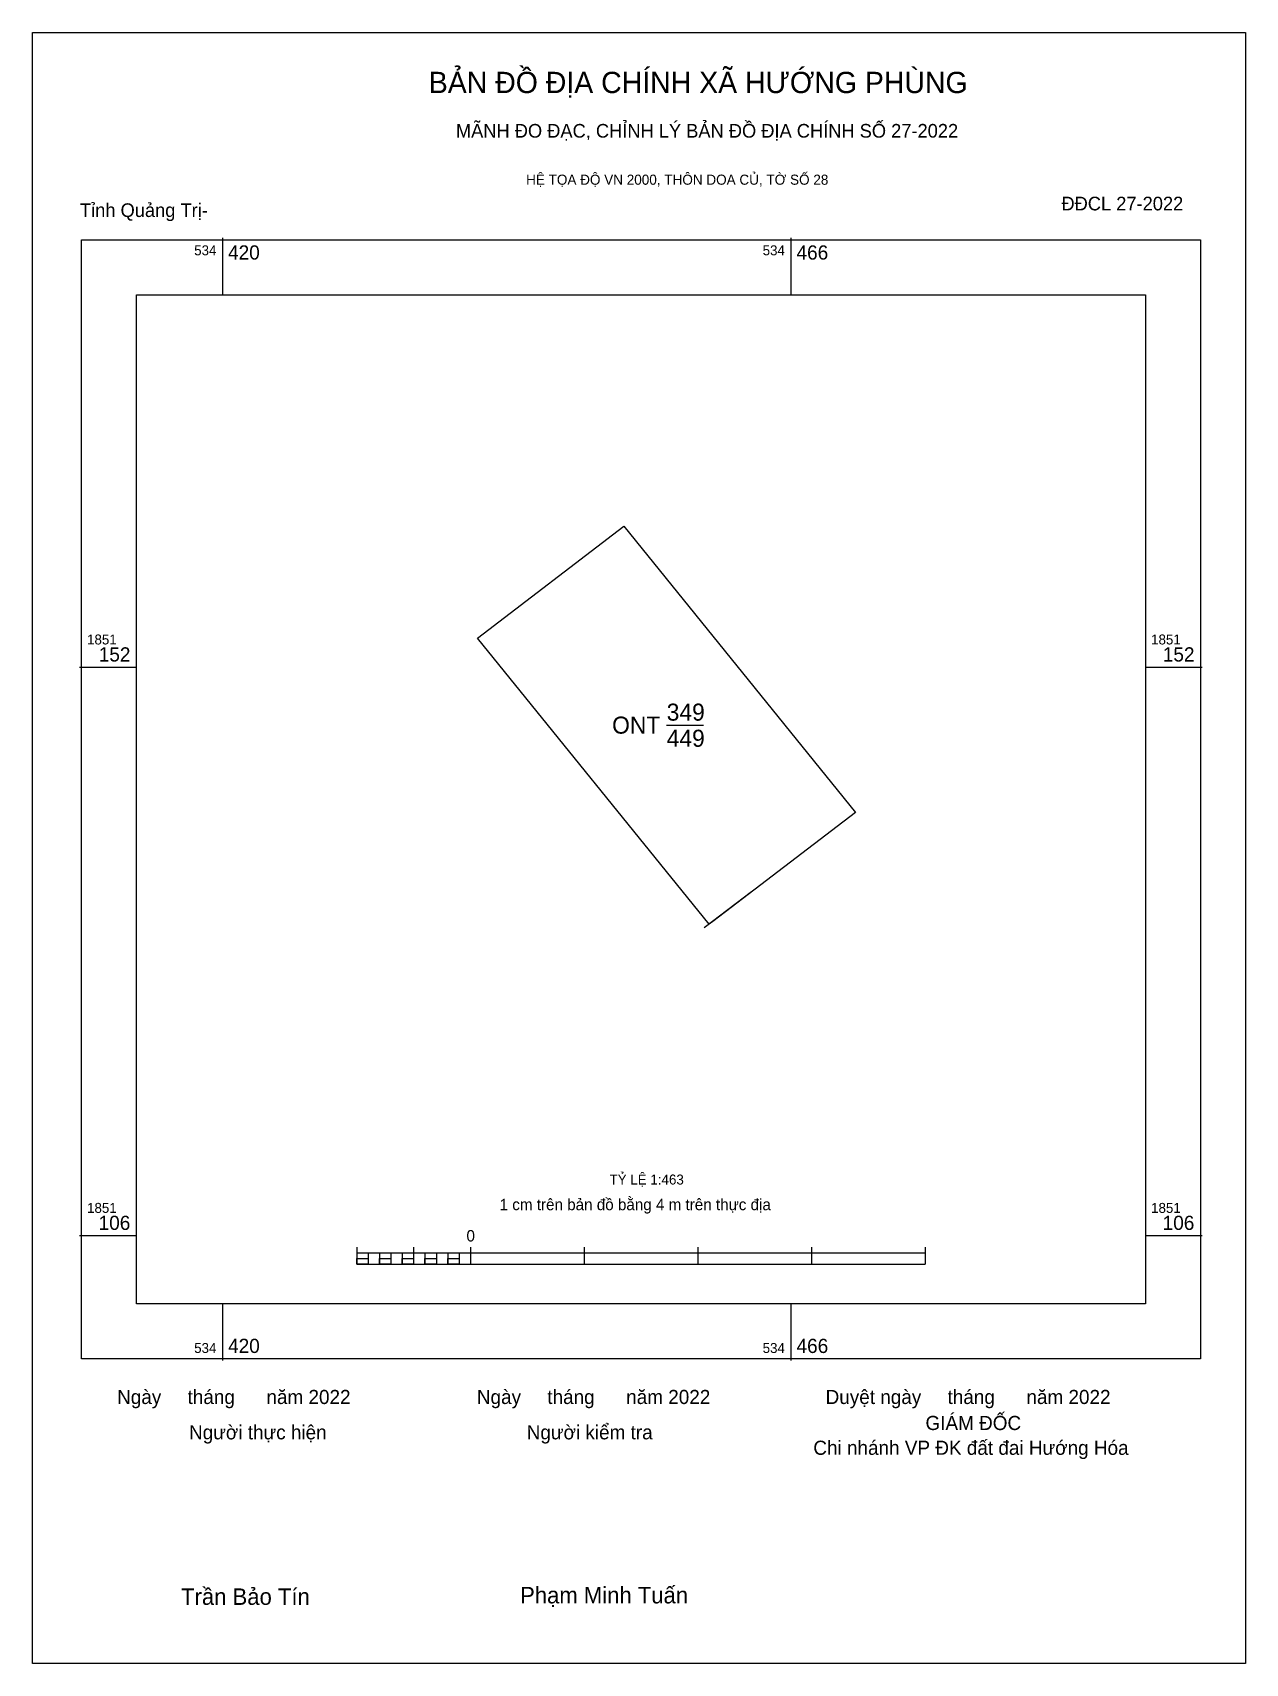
# Model space of a CAD drawing. Extents: x 534405 to 534504, y 1851072 to 1851205.
import ezdxf

# ---------------------------------------------------------------- set-up
doc = ezdxf.new("R2010")
doc.units = 0
for name, color, linetype in [('Level 10', 7, 'Continuous'), ('Level 13', 7, 'Continuous'), ('Level 15', 7, 'Continuous'), ('Level 27', 7, 'Continuous'), ('Level 29', 7, 'Continuous'), ('Level 6', 7, 'Continuous'), ('Level 62', 7, 'Continuous'), ('Level 63', 7, 'Continuous'), ('Level 9', 7, 'Continuous')]:
    doc.layers.add(name, color=color, linetype=linetype)

msp = doc.modelspace()

# ---------------------------------------------------------------- linework, layer by layer
at = {"layer": 'Level 10'}
msp.add_lwpolyline([(534459.95, 1851131.96), (534441.08, 1851155.28), (534453, 1851164.39), (534471.87, 1851141.07), (534460.24, 1851132.18)], close=True, dxfattribs=at)
at = {"layer": 'Level 15'}
msp.add_lwpolyline([(534404.81, 1851204.63), (534503.65, 1851204.63), (534503.65, 1851071.71), (534404.81, 1851071.71)], close=True, dxfattribs=at)
at = {"layer": 'Level 27'}
for p, q in [((534453, 1851164.39), (534453, 1851164.39)), ((534441.08, 1851155.28), (534441.08, 1851155.28)), ((534459.95, 1851131.96), (534459.95, 1851131.96))]:
    msp.add_line(p, q, dxfattribs=at)
at = {"layer": 'Level 29'}
msp.add_line((534463.39, 1851134.6), (534459.54, 1851131.67), dxfattribs=at)
at = {"layer": 'Level 62'}
msp.add_lwpolyline([(534413.28, 1851183.27), (534495.51, 1851183.27), (534495.51, 1851101.03), (534413.28, 1851101.03)], close=True, dxfattribs=at)
at = {"layer": 'Level 63'}
for p, q in [((534420.28, 1851187.9), (534420.28, 1851183.27)), ((534466.61, 1851187.9), (534466.61, 1851183.27)), ((534408.64, 1851152.91), (534413.28, 1851152.91)), ((534495.51, 1851152.91), (534500.14, 1851152.91)), ((534408.64, 1851106.58), (534413.28, 1851106.58)), ((534495.51, 1851106.58), (534500.14, 1851106.58)), ((534431.23, 1851105.63), (534431.23, 1851104.24)), ((534431.23, 1851105.17), (534477.56, 1851105.17)), ((534432.16, 1851105.17), (534432.16, 1851104.24)), ((534433.08, 1851105.17), (534433.08, 1851104.24)), ((534434.01, 1851105.17), (534434.01, 1851104.24)), ((534434.94, 1851105.17), (534434.94, 1851104.24)), ((534435.86, 1851105.63), (534435.86, 1851104.24)), ((534435.86, 1851105.17), (534435.86, 1851104.24)), ((534436.79, 1851105.17), (534436.79, 1851104.24)), ((534437.72, 1851105.17), (534437.72, 1851104.24)), ((534438.64, 1851105.17), (534438.64, 1851104.24)), ((534439.57, 1851105.17), (534439.57, 1851104.24)), ((534440.5, 1851105.63), (534440.5, 1851104.24)), ((534440.5, 1851105.17), (534440.5, 1851104.24)), ((534449.76, 1851105.63), (534449.76, 1851104.24)), ((534459.03, 1851105.63), (534459.03, 1851104.24)), ((534468.29, 1851105.63), (534468.29, 1851104.24)), ((534477.56, 1851105.63), (534477.56, 1851104.24)), ((534431.23, 1851104.24), (534477.56, 1851104.24)), ((534420.28, 1851101.03), (534420.28, 1851096.4)), ((534466.61, 1851101.03), (534466.61, 1851096.4))]:
    msp.add_line(p, q, dxfattribs=at)
for points in [[(534408.79, 1851187.75), (534500, 1851187.75), (534500, 1851096.54), (534408.79, 1851096.54)], [(534431.23, 1851104.71), (534432.16, 1851104.71), (534432.16, 1851104.24), (534431.23, 1851104.24)], [(534431.23, 1851104.71), (534432.16, 1851104.71), (534432.16, 1851104.24), (534431.23, 1851104.24)], [(534433.08, 1851104.71), (534434.01, 1851104.71), (534434.01, 1851104.24), (534433.08, 1851104.24)], [(534434.94, 1851104.71), (534435.86, 1851104.71), (534435.86, 1851104.24), (534434.94, 1851104.24)], [(534436.79, 1851104.71), (534437.72, 1851104.71), (534437.72, 1851104.24), (534436.79, 1851104.24)], [(534438.64, 1851104.71), (534439.57, 1851104.71), (534439.57, 1851104.24), (534438.64, 1851104.24)]]:
    msp.add_lwpolyline(points, close=True, dxfattribs=at)
at = {"layer": 'Level 9'}
msp.add_line((534456.48, 1851148.18), (534459.49, 1851148.18), dxfattribs=at)

# ---------------------------------------------------------------- texts
at = {"layer": 'Level 13'}
for s, p in [('ONT', (534452.04, 1851147.49)), ('349', (534456.49, 1851148.55)), ('449', (534456.49, 1851146.42))]:
    msp.add_text(s, height=1.39, dxfattribs=at).set_placement(p)
at = {"layer": 'Level 6'}
msp.add_text('TỶ LỆ 1:463', height=0.8144, dxfattribs=at).set_placement((534451.83, 1851110.74))
at = {"layer": 'Level 63'}
for s, height, p in [('BẢN ĐỒ ĐỊA CHÍNH XÃ HƯỚNG PHÙNG', 1.7343, (534437.1, 1851199.7)), ('MÃNH ĐO ĐẠC, CHỈNH LÝ BẢN ĐỒ ĐỊA CHÍNH SỐ 27-2022', 1.1128, (534439.31, 1851196.07)), ('HỆ TỌA ĐỘ VN 2000, THÔN DOA CỦ, TỜ SỐ 28', 0.8238, (534445.03, 1851192.23)), ('534', 0.811, (534417.98, 1851186.48)), ('420', 1.158, (534420.74, 1851186.13)), ('534', 0.811, (534464.31, 1851186.48)), ('466', 1.158, (534467.07, 1851186.13)), ('1851', 0.811, (534409.25, 1851154.76)), ('1851', 0.811, (534495.97, 1851154.76)), ('152', 1.158, (534410.2, 1851153.37)), ('152', 1.158, (534496.92, 1851153.37)), ('1851', 0.811, (534409.25, 1851108.43)), ('1 cm trên bản đồ bằng 4 m trên thực địa', 0.9265, (534442.87, 1851108.65)), ('1851', 0.811, (534495.97, 1851108.43)), ('106', 1.158, (534410.19, 1851107.04)), ('106', 1.158, (534496.91, 1851107.04)), ('0', 0.927, (534440.17, 1851106.1)), ('534', 0.811, (534417.98, 1851097.01)), ('420', 1.158, (534420.74, 1851097.01)), ('534', 0.811, (534464.31, 1851097.01)), ('466', 1.158, (534467.07, 1851097.01)), ('Ngày     tháng      năm 2022', 1.1527, (534411.7, 1851092.85)), ('Ngày     tháng      năm 2022', 1.1527, (534441.02, 1851092.85)), ('Duyệt ngày     tháng      năm 2022', 1.1527, (534469.44, 1851092.85)), ('GIÁM ĐỐC', 1.153, (534477.58, 1851090.73)), ('Người thực hiện', 1.1527, (534417.56, 1851089.97)), ('Người kiểm tra', 1.1527, (534445.08, 1851089.97)), ('Chi nhánh VP ĐK đất đai Hướng Hóa', 1.1527, (534468.44, 1851088.71)), ('Trần Bảo Tín', 1.3446, (534416.91, 1851076.48)), ('Phạm Minh Tuấn', 1.3446, (534444.54, 1851076.6))]:
    msp.add_text(s, height=height, dxfattribs=at).set_placement(p)
at = {"layer": 'Level 9'}
for s, p in [('Tỉnh Quảng Trị-', (534408.67, 1851189.6)), ('ĐĐCL 27-2022', (534488.66, 1851190.14))]:
    msp.add_text(s, height=1.1128, dxfattribs=at).set_placement(p)

doc.saveas('drawing.dxf')
